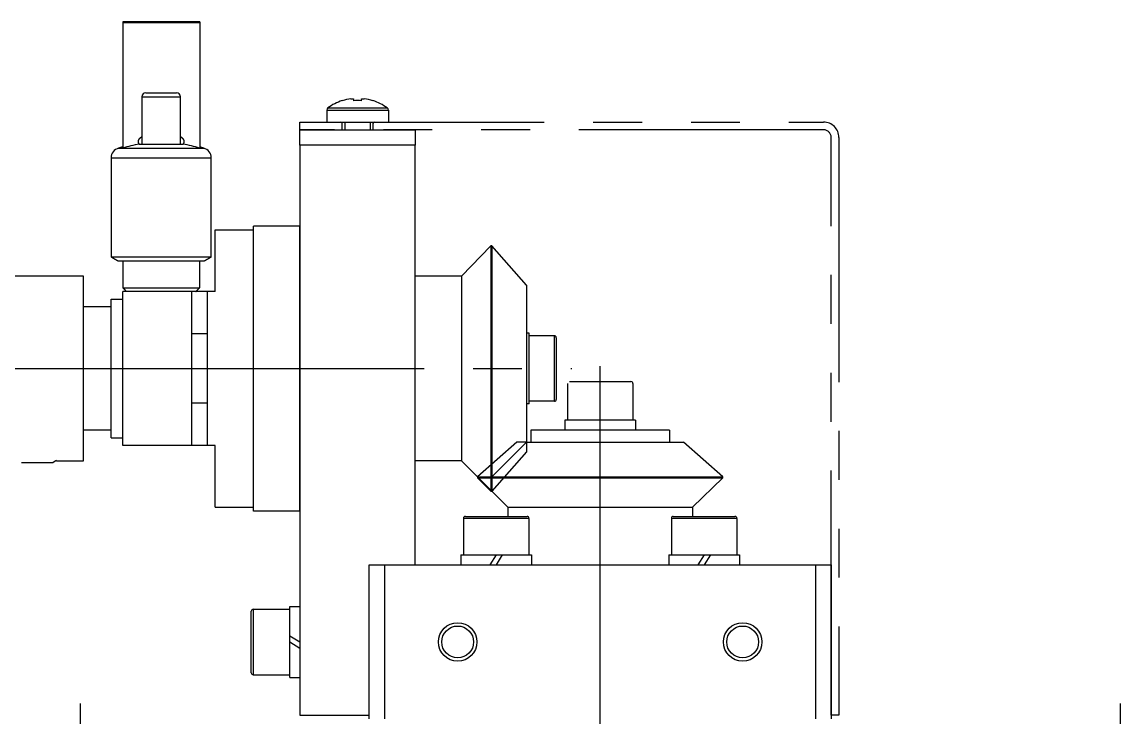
# Model space of a CAD drawing. Extents: x -52 to 464, y -19 to 565.
# Drawn here: x 312.1 to 454.7, y 230.2 to 320.5 of the extents above; entities that cross this region are included whole.
import ezdxf

# ---------------------------------------------------------------- set-up
doc = ezdxf.new("R2010")
doc.units = 0
for name, pattern in [('CENTER', [50.8, 31.75, -6.35, 6.35, -6.35]), ('DASHED', [19.05, 12.7, -6.35]), ('PHANTOM', [63.5, 31.75, -6.35, 6.35, -6.35, 6.35, -6.35])]:
    doc.linetypes.add(name, pattern=pattern)
doc.layers.get('0').update_dxf_attribs({"linetype": 'CONTINUOUS'})
doc.layers.add('CENTER', color=1, linetype='CENTER')
doc.layers.add('SCALE', color=7, linetype='CONTINUOUS')

msp = doc.modelspace()

# ---------------------------------------------------------------- linework, layer by layer
at = {"color": 7, "linetype": 'CONTINUOUS'}
for p, q in [((325.22, 320.5), (325.22, 320.38)), ((325.22, 320.38), (325.22, 304.12)), ((335.22, 320.38), (325.22, 320.38)), ((335.22, 320.5), (335.22, 320.38)), ((335.22, 320.38), (335.22, 304.12)), ((328.22, 311.3), (332.22, 311.3)), ((327.72, 310.8), (332.72, 310.8)), ((353.74, 310.27), (353.73, 310.29)), ((354.85, 310.52), (355.21, 310.52)), ((355.21, 310.52), (355.21, 310.27)), ((356.24, 310.52), (356.59, 310.52)), ((356.24, 310.27), (356.24, 310.52)), ((357.72, 310.29), (357.71, 310.27)), ((351.72, 309.04), (351.72, 307.5)), ((351.72, 309.04), (355.72, 309.04)), ((351.87, 309.33), (355.72, 309.33)), ((355.72, 309.33), (359.58, 309.33)), ((355.72, 309.04), (359.72, 309.04)), ((359.72, 309.04), (359.72, 307.5)), ((351.72, 307.5), (355.72, 307.5)), ((353.72, 306.5), (353.72, 307.3)), ((355.72, 307.5), (359.72, 307.5)), ((357.72, 307.3), (357.72, 306.5)), ((348.22, 304.5), (348.22, 306.5)), ((348.22, 306.5), (363.22, 306.5)), ((363.22, 306.5), (363.22, 304.5)), ((324.69, 304.12), (335.75, 304.12)), ((327.39, 304.62), (333.06, 304.62)), ((363.22, 304.5), (348.22, 304.5)), ((348.22, 304.5), (348.22, 230.5)), ((363.22, 250), (363.22, 304.5)), ((323.72, 302.86), (336.72, 302.86)), ((342.22, 257), (342.22, 294)), ((348.22, 257), (348.22, 294)), ((337.22, 293.5), (342.22, 293.5)), ((337.22, 285.5), (337.22, 293.5)), ((373.01, 291.43), (369.22, 287.5)), ((373.15, 291.43), (373.01, 291.43)), ((373.01, 291.43), (373.01, 275.5)), ((377.66, 286.32), (373.15, 291.43)), ((373.15, 291.43), (373.15, 275.5)), ((323.72, 290), (336.72, 290)), ((324.59, 289.5), (335.86, 289.5)), ((320.12, 287.5), (299.98, 287.5)), ((320.12, 263.5), (320.12, 287.5)), ((369.22, 287.5), (363.22, 287.5)), ((369.22, 287.5), (369.22, 275.5)), ((325.22, 286), (335.22, 286)), ((325.22, 265.5), (325.22, 285.5)), ((334.22, 265.5), (334.22, 285.5)), ((336.22, 265.5), (336.22, 285.5)), ((377.66, 286.32), (377.66, 275.5)), ((323.72, 284.5), (325.22, 284.5)), ((323.72, 266.5), (323.72, 284.5)), ((325.22, 266.5), (325.22, 284.5)), ((323.72, 283.5), (320.12, 283.5)), ((378.02, 280.1), (377.66, 280.1)), ((378.02, 270.9), (378.02, 280.1)), ((381.27, 279.75), (378.02, 279.75)), ((381.27, 271.25), (381.27, 279.75)), ((381.52, 279.5), (381.52, 271.5)), ((369.22, 275.5), (369.22, 263.5)), ((373.01, 275.5), (373.01, 259.57)), ((373.15, 275.5), (373.15, 259.57)), ((377.66, 275.5), (377.66, 265.94)), ((383.22, 273.8), (391.22, 273.8)), ((382.97, 273.55), (382.97, 268.8)), ((391.47, 273.55), (391.47, 268.8)), ((378.02, 270.9), (377.66, 270.9)), ((381.27, 271.25), (378.02, 271.25)), ((382.62, 268.8), (382.62, 267.5)), ((391.82, 268.8), (382.62, 268.8)), ((391.82, 268.8), (391.82, 267.5)), ((323.72, 267.5), (320.12, 267.5)), ((378.22, 267.5), (378.22, 265.94)), ((396.22, 267.5), (378.22, 267.5)), ((396.22, 267.5), (396.22, 265.94)), ((323.72, 266.5), (325.22, 266.5)), ((337.22, 257.5), (337.22, 265.5)), ((377.66, 265.94), (373.15, 261.43)), ((377.66, 265.94), (398.04, 265.94)), ((403.15, 261.43), (398.04, 265.94)), ((312.07, 263.3), (316.18, 263.3)), ((316.54, 263.51), (316.18, 263.3)), ((316.62, 263.5), (320.12, 263.5)), ((369.22, 263.5), (363.22, 263.5)), ((369.22, 263.5), (375.22, 257.5)), ((371.3, 261.43), (371.3, 261.29)), ((371.3, 261.43), (403.15, 261.43)), ((371.3, 261.29), (373.01, 259.57)), ((371.3, 261.29), (403.15, 261.29)), ((399.22, 257.5), (403.15, 261.29)), ((403.15, 261.29), (403.15, 261.43)), ((373.01, 259.57), (373.15, 259.57)), ((337.22, 257.5), (342.22, 257.5)), ((375.22, 257.5), (375.22, 256.3)), ((375.22, 257.5), (399.22, 257.5)), ((399.22, 257.5), (399.22, 256.3)), ((377.97, 256.05), (369.47, 256.05)), ((369.47, 256.05), (369.47, 251.3)), ((369.72, 256.3), (377.72, 256.3)), ((377.97, 256.05), (377.97, 251.3)), ((404.97, 256.05), (396.47, 256.05)), ((396.47, 256.05), (396.47, 251.3)), ((396.72, 256.3), (404.72, 256.3)), ((404.97, 256.05), (404.97, 251.3)), ((369.14, 251.3), (369.14, 250)), ((369.14, 251.3), (378.32, 251.3)), ((373.7, 251.3), (372.89, 250)), ((374.51, 251.3), (373.7, 250)), ((378.32, 251.3), (378.32, 250)), ((396.14, 251.3), (396.14, 250)), ((396.14, 251.3), (405.32, 251.3)), ((400.72, 251.3), (399.91, 250)), ((401.53, 251.3), (400.72, 250)), ((405.32, 251.3), (405.32, 250)), ((357.22, 250), (363.22, 250)), ((357.22, 230.5), (357.22, 250)), ((359.22, 250), (359.22, 230)), ((359.22, 250), (415.22, 250)), ((415.22, 250), (417.22, 250)), ((415.22, 230), (415.22, 250)), ((417.22, 250), (417.22, 230)), ((341.92, 240), (341.92, 244)), ((342.17, 244.25), (342.17, 240)), ((342.17, 244.25), (346.92, 244.25)), ((346.92, 244.6), (348.22, 244.6)), ((346.92, 235.4), (346.92, 244.6)), ((341.92, 236), (341.92, 240)), ((342.17, 240), (342.17, 235.75)), ((346.92, 240.81), (348.22, 240)), ((346.92, 240), (348.22, 239.19)), ((342.17, 235.75), (346.92, 235.75)), ((346.92, 235.4), (348.22, 235.4)), ((348.22, 230.5), (357.22, 230.5)), ((357.22, 230), (357.22, 230.5))]:
    msp.add_line(p, q, dxfattribs=at)
at = {"color": 3, "linetype": 'PHANTOM'}
for p, q in [((348.22, 306.5), (348.22, 307.5)), ((348.22, 306.5), (348.22, 307.5)), ((348.22, 307.5), (416.22, 307.5)), ((416.22, 306.5), (348.22, 306.5)), ((417.22, 230.5), (417.22, 305.5)), ((418.22, 305.5), (418.22, 230.5)), ((418.22, 230.5), (417.22, 230.5))]:
    msp.add_line(p, q, dxfattribs=at)
at = {"color": 3, "linetype": 'CONTINUOUS'}
for p, q in [((354.1, 306.5), (354.1, 307.5)), ((357.34, 307.5), (357.34, 306.5))]:
    msp.add_line(p, q, dxfattribs=at)
at = {"color": 7}
msp.add_line((334.72, 285.5), (325.72, 285.5), dxfattribs=at)
at = {"color": 1, "linetype": 'CENTER'}
for p, q in [((281.82, 275.5), (383.52, 275.5)), ((387.22, 230), (387.22, 275.8))]:
    msp.add_line(p, q, dxfattribs=at)
at = {"color": 3, "linetype": 'DASHED'}
for p, q in [((376.4, 265.94), (371.3, 261.43)), ((377.66, 265.94), (376.4, 265.94)), ((377.66, 265.94), (377.66, 264.68)), ((377.66, 264.68), (373.15, 259.58)), ((316.62, 263.56), (316.54, 263.51))]:
    msp.add_line(p, q, dxfattribs=at)
at = {"color": 7}
for points in [[(335.22, 320.5, 0), (335.06, 320.5, 0), (334.9, 320.5, 0), (334.75, 320.5, 0), (334.59, 320.5, 0), (334.43, 320.5, 0), (334.27, 320.5, 0), (334.11, 320.5, 0), (333.95, 320.5, 0), (333.79, 320.5, 0), (333.63, 320.5, 0), (333.48, 320.5, 0), (333.32, 320.5, 0), (333.16, 320.5, 0), (333, 320.5, 0), (332.84, 320.5, 0), (332.68, 320.5, 0), (332.52, 320.5, 0), (332.36, 320.5, 0), (332.21, 320.5, 0), (332.05, 320.5, 0), (331.89, 320.5, 0), (331.73, 320.5, 0), (331.57, 320.5, 0), (331.41, 320.5, 0), (331.25, 320.5, 0), (331.09, 320.5, 0), (330.94, 320.5, 0), (330.78, 320.5, 0), (330.62, 320.5, 0), (330.46, 320.5, 0), (330.3, 320.5, 0), (330.14, 320.5, 0), (329.98, 320.5, 0), (329.82, 320.5, 0), (329.67, 320.5, 0), (329.51, 320.5, 0), (329.35, 320.5, 0), (329.19, 320.5, 0), (329.03, 320.5, 0), (328.87, 320.5, 0), (328.71, 320.5, 0), (328.55, 320.5, 0), (328.4, 320.5, 0), (328.24, 320.5, 0), (328.08, 320.5, 0), (327.92, 320.5, 0), (327.76, 320.5, 0), (327.6, 320.5, 0), (327.44, 320.5, 0), (327.28, 320.5, 0), (327.13, 320.5, 0), (326.97, 320.5, 0), (326.81, 320.5, 0), (326.65, 320.5, 0), (326.49, 320.5, 0), (326.33, 320.5, 0), (326.17, 320.5, 0), (326.02, 320.5, 0), (325.86, 320.5, 0), (325.7, 320.5, 0), (325.54, 320.5, 0), (325.38, 320.5, 0), (325.22, 320.5, 0)], [(327.72, 310.8, 0), (327.72, 310.7, 0), (327.72, 310.6, 0), (327.72, 310.5, 0), (327.72, 310.41, 0), (327.72, 310.31, 0), (327.72, 310.21, 0), (327.72, 310.11, 0), (327.72, 310.01, 0), (327.72, 309.92, 0), (327.72, 309.82, 0), (327.72, 309.72, 0), (327.72, 309.62, 0), (327.72, 309.53, 0), (327.72, 309.43, 0), (327.72, 309.33, 0), (327.72, 309.23, 0), (327.72, 309.13, 0), (327.72, 309.03, 0), (327.72, 308.94, 0), (327.72, 308.84, 0), (327.72, 308.74, 0), (327.72, 308.64, 0), (327.72, 308.54, 0), (327.72, 308.45, 0), (327.72, 308.35, 0), (327.72, 308.25, 0), (327.72, 308.15, 0), (327.72, 308.05, 0), (327.72, 307.96, 0), (327.72, 307.86, 0), (327.72, 307.76, 0), (327.72, 307.66, 0), (327.72, 307.56, 0), (327.72, 307.47, 0), (327.72, 307.37, 0), (327.72, 307.27, 0), (327.72, 307.17, 0), (327.72, 307.07, 0), (327.72, 306.98, 0), (327.72, 306.88, 0), (327.72, 306.78, 0), (327.72, 306.68, 0), (327.72, 306.58, 0), (327.72, 306.48, 0), (327.72, 306.39, 0), (327.72, 306.29, 0), (327.72, 306.19, 0), (327.72, 306.09, 0), (327.72, 305.99, 0), (327.72, 305.9, 0), (327.72, 305.8, 0), (327.72, 305.7, 0), (327.72, 305.6, 0), (327.72, 305.5, 0), (327.72, 305.41, 0), (327.72, 305.31, 0), (327.72, 305.21, 0), (327.72, 305.11, 0), (327.72, 305.01, 0), (327.72, 304.92, 0), (327.72, 304.82, 0), (327.72, 304.72, 0), (327.72, 304.62, 0)], [(332.72, 304.62, 0), (332.72, 304.72, 0), (332.72, 304.82, 0), (332.72, 304.92, 0), (332.72, 305.01, 0), (332.72, 305.11, 0), (332.72, 305.21, 0), (332.72, 305.31, 0), (332.72, 305.41, 0), (332.72, 305.5, 0), (332.72, 305.6, 0), (332.72, 305.7, 0), (332.72, 305.8, 0), (332.72, 305.9, 0), (332.72, 305.99, 0), (332.72, 306.09, 0), (332.72, 306.19, 0), (332.72, 306.29, 0), (332.72, 306.39, 0), (332.72, 306.48, 0), (332.72, 306.58, 0), (332.72, 306.68, 0), (332.72, 306.78, 0), (332.72, 306.88, 0), (332.72, 306.98, 0), (332.72, 307.07, 0), (332.72, 307.17, 0), (332.72, 307.27, 0), (332.72, 307.37, 0), (332.72, 307.47, 0), (332.72, 307.56, 0), (332.72, 307.66, 0), (332.72, 307.76, 0), (332.72, 307.86, 0), (332.72, 307.96, 0), (332.72, 308.05, 0), (332.72, 308.15, 0), (332.72, 308.25, 0), (332.72, 308.35, 0), (332.72, 308.45, 0), (332.72, 308.54, 0), (332.72, 308.64, 0), (332.72, 308.74, 0), (332.72, 308.84, 0), (332.72, 308.94, 0), (332.72, 309.03, 0), (332.72, 309.13, 0), (332.72, 309.23, 0), (332.72, 309.33, 0), (332.72, 309.43, 0), (332.72, 309.53, 0), (332.72, 309.62, 0), (332.72, 309.72, 0), (332.72, 309.82, 0), (332.72, 309.92, 0), (332.72, 310.01, 0), (332.72, 310.11, 0), (332.72, 310.21, 0), (332.72, 310.31, 0), (332.72, 310.41, 0), (332.72, 310.5, 0), (332.72, 310.6, 0), (332.72, 310.7, 0), (332.72, 310.8, 0)], [(323.72, 302.86, 0), (323.72, 302.66, 0), (323.72, 302.45, 0), (323.72, 302.25, 0), (323.72, 302.05, 0), (323.72, 301.84, 0), (323.72, 301.64, 0), (323.72, 301.43, 0), (323.72, 301.23, 0), (323.72, 301.02, 0), (323.72, 300.82, 0), (323.72, 300.62, 0), (323.72, 300.41, 0), (323.72, 300.21, 0), (323.72, 300, 0), (323.72, 299.8, 0), (323.72, 299.6, 0), (323.72, 299.39, 0), (323.72, 299.19, 0), (323.72, 298.98, 0), (323.72, 298.78, 0), (323.72, 298.57, 0), (323.72, 298.37, 0), (323.72, 298.17, 0), (323.72, 297.96, 0), (323.72, 297.76, 0), (323.72, 297.55, 0), (323.72, 297.35, 0), (323.72, 297.14, 0), (323.72, 296.94, 0), (323.72, 296.74, 0), (323.72, 296.53, 0), (323.72, 296.33, 0), (323.72, 296.12, 0), (323.72, 295.92, 0), (323.72, 295.72, 0), (323.72, 295.51, 0), (323.72, 295.31, 0), (323.72, 295.1, 0), (323.72, 294.9, 0), (323.72, 294.7, 0), (323.72, 294.49, 0), (323.72, 294.29, 0), (323.72, 294.08, 0), (323.72, 293.88, 0), (323.72, 293.67, 0), (323.72, 293.47, 0), (323.72, 293.27, 0), (323.72, 293.06, 0), (323.72, 292.86, 0), (323.72, 292.65, 0), (323.72, 292.45, 0), (323.72, 292.25, 0), (323.72, 292.04, 0), (323.72, 291.84, 0), (323.72, 291.63, 0), (323.72, 291.43, 0), (323.72, 291.23, 0), (323.72, 291.02, 0), (323.72, 290.82, 0), (323.72, 290.61, 0), (323.72, 290.41, 0), (323.72, 290.2, 0), (323.72, 290, 0)], [(336.72, 290, 0), (336.72, 290.2, 0), (336.72, 290.41, 0), (336.72, 290.61, 0), (336.72, 290.82, 0), (336.72, 291.02, 0), (336.72, 291.23, 0), (336.72, 291.43, 0), (336.72, 291.63, 0), (336.72, 291.84, 0), (336.72, 292.04, 0), (336.72, 292.25, 0), (336.72, 292.45, 0), (336.72, 292.65, 0), (336.72, 292.86, 0), (336.72, 293.06, 0), (336.72, 293.27, 0), (336.72, 293.47, 0), (336.72, 293.67, 0), (336.72, 293.88, 0), (336.72, 294.08, 0), (336.72, 294.29, 0), (336.72, 294.49, 0), (336.72, 294.7, 0), (336.72, 294.9, 0), (336.72, 295.1, 0), (336.72, 295.31, 0), (336.72, 295.51, 0), (336.72, 295.72, 0), (336.72, 295.92, 0), (336.72, 296.12, 0), (336.72, 296.33, 0), (336.72, 296.53, 0), (336.72, 296.74, 0), (336.72, 296.94, 0), (336.72, 297.14, 0), (336.72, 297.35, 0), (336.72, 297.55, 0), (336.72, 297.76, 0), (336.72, 297.96, 0), (336.72, 298.17, 0), (336.72, 298.37, 0), (336.72, 298.57, 0), (336.72, 298.78, 0), (336.72, 298.98, 0), (336.72, 299.19, 0), (336.72, 299.39, 0), (336.72, 299.6, 0), (336.72, 299.8, 0), (336.72, 300, 0), (336.72, 300.21, 0), (336.72, 300.41, 0), (336.72, 300.62, 0), (336.72, 300.82, 0), (336.72, 301.02, 0), (336.72, 301.23, 0), (336.72, 301.43, 0), (336.72, 301.64, 0), (336.72, 301.84, 0), (336.72, 302.05, 0), (336.72, 302.25, 0), (336.72, 302.45, 0), (336.72, 302.66, 0), (336.72, 302.86, 0)], [(323.72, 290, 0), (323.74, 289.99, 0), (323.75, 289.98, 0), (323.76, 289.98, 0), (323.78, 289.97, 0), (323.79, 289.96, 0), (323.8, 289.95, 0), (323.82, 289.94, 0), (323.83, 289.94, 0), (323.85, 289.93, 0), (323.86, 289.92, 0), (323.87, 289.91, 0), (323.89, 289.9, 0), (323.9, 289.9, 0), (323.91, 289.89, 0), (323.93, 289.88, 0), (323.94, 289.87, 0), (323.96, 289.86, 0), (323.97, 289.86, 0), (323.98, 289.85, 0), (324, 289.84, 0), (324.01, 289.83, 0), (324.02, 289.83, 0), (324.04, 289.82, 0), (324.05, 289.81, 0), (324.07, 289.8, 0), (324.08, 289.79, 0), (324.09, 289.79, 0), (324.11, 289.78, 0), (324.12, 289.77, 0), (324.13, 289.76, 0), (324.15, 289.75, 0), (324.16, 289.75, 0), (324.18, 289.74, 0), (324.19, 289.73, 0), (324.2, 289.72, 0), (324.22, 289.71, 0), (324.23, 289.71, 0), (324.24, 289.7, 0), (324.26, 289.69, 0), (324.27, 289.68, 0), (324.29, 289.67, 0), (324.3, 289.67, 0), (324.31, 289.66, 0), (324.33, 289.65, 0), (324.34, 289.64, 0), (324.35, 289.64, 0), (324.37, 289.63, 0), (324.38, 289.62, 0), (324.4, 289.61, 0), (324.41, 289.6, 0), (324.42, 289.6, 0), (324.44, 289.59, 0), (324.45, 289.58, 0), (324.46, 289.57, 0), (324.48, 289.56, 0), (324.49, 289.56, 0), (324.5, 289.55, 0), (324.52, 289.54, 0), (324.53, 289.53, 0), (324.55, 289.52, 0), (324.56, 289.52, 0), (324.57, 289.51, 0), (324.59, 289.5, 0)], [(325.22, 289.5, 0), (325.22, 289.44, 0), (325.22, 289.39, 0), (325.22, 289.33, 0), (325.22, 289.28, 0), (325.22, 289.22, 0), (325.22, 289.17, 0), (325.22, 289.11, 0), (325.22, 289.06, 0), (325.22, 289, 0), (325.22, 288.94, 0), (325.22, 288.89, 0), (325.22, 288.83, 0), (325.22, 288.78, 0), (325.22, 288.72, 0), (325.22, 288.67, 0), (325.22, 288.61, 0), (325.22, 288.56, 0), (325.22, 288.5, 0), (325.22, 288.44, 0), (325.22, 288.39, 0), (325.22, 288.33, 0), (325.22, 288.28, 0), (325.22, 288.22, 0), (325.22, 288.17, 0), (325.22, 288.11, 0), (325.22, 288.06, 0), (325.22, 288, 0), (325.22, 287.94, 0), (325.22, 287.89, 0), (325.22, 287.83, 0), (325.22, 287.78, 0), (325.22, 287.72, 0), (325.22, 287.67, 0), (325.22, 287.61, 0), (325.22, 287.56, 0), (325.22, 287.5, 0), (325.22, 287.44, 0), (325.22, 287.39, 0), (325.22, 287.33, 0), (325.22, 287.28, 0), (325.22, 287.22, 0), (325.22, 287.17, 0), (325.22, 287.11, 0), (325.22, 287.06, 0), (325.22, 287, 0), (325.22, 286.94, 0), (325.22, 286.89, 0), (325.22, 286.83, 0), (325.22, 286.78, 0), (325.22, 286.72, 0), (325.22, 286.67, 0), (325.22, 286.61, 0), (325.22, 286.56, 0), (325.22, 286.5, 0), (325.22, 286.44, 0), (325.22, 286.39, 0), (325.22, 286.33, 0), (325.22, 286.28, 0), (325.22, 286.22, 0), (325.22, 286.17, 0), (325.22, 286.11, 0), (325.22, 286.06, 0), (325.22, 286, 0)], [(335.22, 286, 0), (335.22, 286.06, 0), (335.22, 286.11, 0), (335.22, 286.17, 0), (335.22, 286.22, 0), (335.22, 286.28, 0), (335.22, 286.33, 0), (335.22, 286.39, 0), (335.22, 286.44, 0), (335.22, 286.5, 0), (335.22, 286.56, 0), (335.22, 286.61, 0), (335.22, 286.67, 0), (335.22, 286.72, 0), (335.22, 286.78, 0), (335.22, 286.83, 0), (335.22, 286.89, 0), (335.22, 286.94, 0), (335.22, 287, 0), (335.22, 287.06, 0), (335.22, 287.11, 0), (335.22, 287.17, 0), (335.22, 287.22, 0), (335.22, 287.28, 0), (335.22, 287.33, 0), (335.22, 287.39, 0), (335.22, 287.44, 0), (335.22, 287.5, 0), (335.22, 287.56, 0), (335.22, 287.61, 0), (335.22, 287.67, 0), (335.22, 287.72, 0), (335.22, 287.78, 0), (335.22, 287.83, 0), (335.22, 287.89, 0), (335.22, 287.94, 0), (335.22, 288, 0), (335.22, 288.06, 0), (335.22, 288.11, 0), (335.22, 288.17, 0), (335.22, 288.22, 0), (335.22, 288.28, 0), (335.22, 288.33, 0), (335.22, 288.39, 0), (335.22, 288.44, 0), (335.22, 288.5, 0), (335.22, 288.56, 0), (335.22, 288.61, 0), (335.22, 288.67, 0), (335.22, 288.72, 0), (335.22, 288.78, 0), (335.22, 288.83, 0), (335.22, 288.89, 0), (335.22, 288.94, 0), (335.22, 289, 0), (335.22, 289.06, 0), (335.22, 289.11, 0), (335.22, 289.17, 0), (335.22, 289.22, 0), (335.22, 289.28, 0), (335.22, 289.33, 0), (335.22, 289.39, 0), (335.22, 289.44, 0), (335.22, 289.5, 0)], [(335.86, 289.5, 0), (335.87, 289.51, 0), (335.88, 289.52, 0), (335.9, 289.52, 0), (335.91, 289.53, 0), (335.92, 289.54, 0), (335.94, 289.55, 0), (335.95, 289.56, 0), (335.97, 289.56, 0), (335.98, 289.57, 0), (335.99, 289.58, 0), (336.01, 289.59, 0), (336.02, 289.6, 0), (336.03, 289.6, 0), (336.05, 289.61, 0), (336.06, 289.62, 0), (336.08, 289.63, 0), (336.09, 289.64, 0), (336.1, 289.64, 0), (336.12, 289.65, 0), (336.13, 289.66, 0), (336.14, 289.67, 0), (336.16, 289.67, 0), (336.17, 289.68, 0), (336.19, 289.69, 0), (336.2, 289.7, 0), (336.21, 289.71, 0), (336.23, 289.71, 0), (336.24, 289.72, 0), (336.25, 289.73, 0), (336.27, 289.74, 0), (336.28, 289.75, 0), (336.3, 289.75, 0), (336.31, 289.76, 0), (336.32, 289.77, 0), (336.34, 289.78, 0), (336.35, 289.79, 0), (336.36, 289.79, 0), (336.38, 289.8, 0), (336.39, 289.81, 0), (336.41, 289.82, 0), (336.42, 289.83, 0), (336.43, 289.83, 0), (336.45, 289.84, 0), (336.46, 289.85, 0), (336.47, 289.86, 0), (336.49, 289.86, 0), (336.5, 289.87, 0), (336.52, 289.88, 0), (336.53, 289.89, 0), (336.54, 289.9, 0), (336.56, 289.9, 0), (336.57, 289.91, 0), (336.58, 289.92, 0), (336.6, 289.93, 0), (336.61, 289.94, 0), (336.63, 289.94, 0), (336.64, 289.95, 0), (336.65, 289.96, 0), (336.67, 289.97, 0), (336.68, 289.98, 0), (336.69, 289.98, 0), (336.71, 289.99, 0), (336.72, 290, 0)], [(325.22, 286, 0), (325.23, 285.99, 0), (325.24, 285.98, 0), (325.25, 285.98, 0), (325.25, 285.97, 0), (325.26, 285.96, 0), (325.27, 285.95, 0), (325.28, 285.94, 0), (325.28, 285.94, 0), (325.29, 285.93, 0), (325.3, 285.92, 0), (325.31, 285.91, 0), (325.32, 285.9, 0), (325.32, 285.9, 0), (325.33, 285.89, 0), (325.34, 285.88, 0), (325.35, 285.87, 0), (325.36, 285.86, 0), (325.36, 285.86, 0), (325.37, 285.85, 0), (325.38, 285.84, 0), (325.39, 285.83, 0), (325.4, 285.83, 0), (325.4, 285.82, 0), (325.41, 285.81, 0), (325.42, 285.8, 0), (325.43, 285.79, 0), (325.44, 285.79, 0), (325.44, 285.78, 0), (325.45, 285.77, 0), (325.46, 285.76, 0), (325.47, 285.75, 0), (325.48, 285.75, 0), (325.48, 285.74, 0), (325.49, 285.73, 0), (325.5, 285.72, 0), (325.51, 285.71, 0), (325.52, 285.71, 0), (325.52, 285.7, 0), (325.53, 285.69, 0), (325.54, 285.68, 0), (325.55, 285.67, 0), (325.55, 285.67, 0), (325.56, 285.66, 0), (325.57, 285.65, 0), (325.58, 285.64, 0), (325.59, 285.64, 0), (325.59, 285.63, 0), (325.6, 285.62, 0), (325.61, 285.61, 0), (325.62, 285.6, 0), (325.63, 285.6, 0), (325.63, 285.59, 0), (325.64, 285.58, 0), (325.65, 285.57, 0), (325.66, 285.56, 0), (325.67, 285.56, 0), (325.67, 285.55, 0), (325.68, 285.54, 0), (325.69, 285.53, 0), (325.7, 285.52, 0), (325.71, 285.52, 0), (325.71, 285.51, 0), (325.72, 285.5, 0)], [(334.72, 285.5, 0), (334.73, 285.51, 0), (334.74, 285.52, 0), (334.75, 285.52, 0), (334.75, 285.53, 0), (334.76, 285.54, 0), (334.77, 285.55, 0), (334.78, 285.56, 0), (334.78, 285.56, 0), (334.79, 285.57, 0), (334.8, 285.58, 0), (334.81, 285.59, 0), (334.82, 285.6, 0), (334.82, 285.6, 0), (334.83, 285.61, 0), (334.84, 285.62, 0), (334.85, 285.63, 0), (334.86, 285.64, 0), (334.86, 285.64, 0), (334.87, 285.65, 0), (334.88, 285.66, 0), (334.89, 285.67, 0), (334.9, 285.67, 0), (334.9, 285.68, 0), (334.91, 285.69, 0), (334.92, 285.7, 0), (334.93, 285.71, 0), (334.94, 285.71, 0), (334.94, 285.72, 0), (334.95, 285.73, 0), (334.96, 285.74, 0), (334.97, 285.75, 0), (334.98, 285.75, 0), (334.98, 285.76, 0), (334.99, 285.77, 0), (335, 285.78, 0), (335.01, 285.79, 0), (335.02, 285.79, 0), (335.02, 285.8, 0), (335.03, 285.81, 0), (335.04, 285.82, 0), (335.05, 285.83, 0), (335.05, 285.83, 0), (335.06, 285.84, 0), (335.07, 285.85, 0), (335.08, 285.86, 0), (335.09, 285.86, 0), (335.09, 285.87, 0), (335.1, 285.88, 0), (335.11, 285.89, 0), (335.12, 285.9, 0), (335.13, 285.9, 0), (335.13, 285.91, 0), (335.14, 285.92, 0), (335.15, 285.93, 0), (335.16, 285.94, 0), (335.17, 285.94, 0), (335.17, 285.95, 0), (335.18, 285.96, 0), (335.19, 285.97, 0), (335.2, 285.98, 0), (335.21, 285.98, 0), (335.21, 285.99, 0), (335.22, 286, 0)]]:
    msp.add_polyline3d(points, dxfattribs=at)
at = {"color": 7, "linetype": 'CONTINUOUS'}
for points in [[(327.72, 305.58, 0), (327.71, 305.57, 0), (327.7, 305.57, 0), (327.69, 305.56, 0), (327.67, 305.55, 0), (327.66, 305.55, 0), (327.65, 305.54, 0), (327.64, 305.53, 0), (327.63, 305.53, 0), (327.62, 305.52, 0), (327.61, 305.51, 0), (327.6, 305.51, 0), (327.59, 305.5, 0), (327.58, 305.49, 0), (327.57, 305.49, 0), (327.56, 305.48, 0), (327.55, 305.47, 0), (327.54, 305.47, 0), (327.53, 305.46, 0), (327.52, 305.45, 0), (327.51, 305.45, 0), (327.5, 305.44, 0), (327.49, 305.43, 0), (327.48, 305.42, 0), (327.47, 305.42, 0), (327.47, 305.41, 0), (327.46, 305.4, 0), (327.45, 305.39, 0), (327.44, 305.39, 0), (327.43, 305.38, 0), (327.42, 305.37, 0), (327.42, 305.37, 0), (327.41, 305.36, 0), (327.4, 305.35, 0), (327.39, 305.34, 0), (327.39, 305.34, 0), (327.38, 305.33, 0), (327.37, 305.32, 0), (327.37, 305.31, 0), (327.36, 305.31, 0), (327.35, 305.3, 0), (327.35, 305.29, 0), (327.34, 305.28, 0), (327.34, 305.28, 0), (327.33, 305.27, 0), (327.32, 305.26, 0), (327.32, 305.25, 0), (327.31, 305.25, 0), (327.31, 305.24, 0), (327.3, 305.23, 0), (327.3, 305.22, 0), (327.29, 305.22, 0), (327.29, 305.21, 0), (327.28, 305.2, 0), (327.28, 305.19, 0), (327.28, 305.18, 0), (327.27, 305.18, 0), (327.27, 305.17, 0), (327.26, 305.16, 0), (327.26, 305.15, 0), (327.26, 305.15, 0), (327.25, 305.14, 0), (327.25, 305.13, 0), (327.25, 305.12, 0), (327.25, 305.12, 0), (327.24, 305.11, 0), (327.24, 305.1, 0), (327.24, 305.09, 0), (327.24, 305.08, 0), (327.23, 305.08, 0), (327.23, 305.07, 0), (327.23, 305.06, 0), (327.23, 305.05, 0), (327.23, 305.05, 0), (327.23, 305.04, 0), (327.22, 305.03, 0), (327.22, 305.02, 0), (327.22, 305.01, 0), (327.22, 305.01, 0), (327.22, 305, 0), (327.22, 304.99, 0), (327.22, 304.98, 0), (327.22, 304.97, 0), (327.22, 304.97, 0), (327.22, 304.96, 0), (327.22, 304.95, 0), (327.22, 304.94, 0), (327.22, 304.94, 0), (327.22, 304.93, 0), (327.23, 304.92, 0), (327.23, 304.91, 0), (327.23, 304.9, 0), (327.23, 304.9, 0), (327.23, 304.89, 0), (327.23, 304.88, 0), (327.24, 304.87, 0), (327.24, 304.87, 0), (327.24, 304.86, 0), (327.24, 304.85, 0), (327.24, 304.84, 0), (327.25, 304.83, 0), (327.25, 304.83, 0), (327.25, 304.82, 0), (327.26, 304.81, 0), (327.26, 304.8, 0), (327.26, 304.8, 0), (327.27, 304.79, 0), (327.27, 304.78, 0), (327.27, 304.77, 0), (327.28, 304.76, 0), (327.28, 304.76, 0), (327.29, 304.75, 0), (327.29, 304.74, 0), (327.3, 304.73, 0), (327.3, 304.73, 0), (327.31, 304.72, 0), (327.31, 304.71, 0), (327.32, 304.7, 0), (327.32, 304.7, 0), (327.33, 304.69, 0), (327.33, 304.68, 0), (327.34, 304.67, 0), (327.35, 304.67, 0), (327.35, 304.66, 0), (327.36, 304.65, 0), (327.37, 304.64, 0), (327.37, 304.64, 0), (327.38, 304.63, 0), (327.39, 304.62, 0)], [(333.06, 304.62, 0), (333.06, 304.63, 0), (333.07, 304.64, 0), (333.08, 304.64, 0), (333.08, 304.65, 0), (333.09, 304.66, 0), (333.1, 304.67, 0), (333.1, 304.67, 0), (333.11, 304.68, 0), (333.11, 304.69, 0), (333.12, 304.7, 0), (333.13, 304.7, 0), (333.13, 304.71, 0), (333.14, 304.72, 0), (333.14, 304.73, 0), (333.15, 304.73, 0), (333.15, 304.74, 0), (333.16, 304.75, 0), (333.16, 304.76, 0), (333.16, 304.76, 0), (333.17, 304.77, 0), (333.17, 304.78, 0), (333.18, 304.79, 0), (333.18, 304.8, 0), (333.18, 304.8, 0), (333.19, 304.81, 0), (333.19, 304.82, 0), (333.19, 304.83, 0), (333.2, 304.83, 0), (333.2, 304.84, 0), (333.2, 304.85, 0), (333.2, 304.86, 0), (333.21, 304.87, 0), (333.21, 304.87, 0), (333.21, 304.88, 0), (333.21, 304.89, 0), (333.21, 304.9, 0), (333.21, 304.9, 0), (333.22, 304.91, 0), (333.22, 304.92, 0), (333.22, 304.93, 0), (333.22, 304.94, 0), (333.22, 304.94, 0), (333.22, 304.95, 0), (333.22, 304.96, 0), (333.22, 304.97, 0), (333.22, 304.97, 0), (333.22, 304.98, 0), (333.22, 304.99, 0), (333.22, 305, 0), (333.22, 305.01, 0), (333.22, 305.01, 0), (333.22, 305.02, 0), (333.22, 305.03, 0), (333.22, 305.04, 0), (333.22, 305.05, 0), (333.21, 305.05, 0), (333.21, 305.06, 0), (333.21, 305.07, 0), (333.21, 305.08, 0), (333.21, 305.08, 0), (333.2, 305.09, 0), (333.2, 305.1, 0), (333.2, 305.11, 0), (333.2, 305.12, 0), (333.19, 305.12, 0), (333.19, 305.13, 0), (333.19, 305.14, 0), (333.19, 305.15, 0), (333.18, 305.15, 0), (333.18, 305.16, 0), (333.17, 305.17, 0), (333.17, 305.18, 0), (333.17, 305.18, 0), (333.16, 305.19, 0), (333.16, 305.2, 0), (333.15, 305.21, 0), (333.15, 305.22, 0), (333.14, 305.22, 0), (333.14, 305.23, 0), (333.13, 305.24, 0), (333.13, 305.25, 0), (333.12, 305.25, 0), (333.12, 305.26, 0), (333.11, 305.27, 0), (333.11, 305.28, 0), (333.1, 305.28, 0), (333.09, 305.29, 0), (333.09, 305.3, 0), (333.08, 305.31, 0), (333.08, 305.31, 0), (333.07, 305.32, 0), (333.06, 305.33, 0), (333.06, 305.34, 0), (333.05, 305.34, 0), (333.04, 305.35, 0), (333.03, 305.36, 0), (333.03, 305.37, 0), (333.02, 305.37, 0), (333.01, 305.38, 0), (333, 305.39, 0), (332.99, 305.39, 0), (332.99, 305.4, 0), (332.98, 305.41, 0), (332.97, 305.42, 0), (332.96, 305.42, 0), (332.95, 305.43, 0), (332.94, 305.44, 0), (332.93, 305.45, 0), (332.92, 305.45, 0), (332.91, 305.46, 0), (332.9, 305.47, 0), (332.89, 305.47, 0), (332.89, 305.48, 0), (332.88, 305.49, 0), (332.86, 305.49, 0), (332.85, 305.5, 0), (332.84, 305.51, 0), (332.83, 305.51, 0), (332.82, 305.52, 0), (332.81, 305.53, 0), (332.8, 305.53, 0), (332.79, 305.54, 0), (332.78, 305.55, 0), (332.77, 305.55, 0), (332.76, 305.56, 0), (332.74, 305.57, 0), (332.73, 305.57, 0), (332.72, 305.58, 0)]]:
    msp.add_polyline3d(points, dxfattribs=at)
at = {"color": 3, "linetype": 'CONTINUOUS'}
for centre in [(368.72, 240), (405.72, 240)]:
    msp.add_circle(centre, 2.5, dxfattribs=at)
at = {"color": 7, "linetype": 'CONTINUOUS'}
for centre in [(368.72, 240), (405.72, 240)]:
    msp.add_circle(centre, 2.07, dxfattribs=at)
for centre, radius, start, end in [((328.22, 310.8), 0.5, 90, 180), ((332.22, 310.8), 0.5, 0, 90), ((355.72, 304.1), 6.5, 107.8626, 126.3584), ((355.72, 304.1), 6.48, 97.6968, 107.8351), ((355.72, 303.11), 7.18, 85.8857, 94.1143), ((355.72, 304.1), 6.48, 72.1649, 82.3032), ((355.72, 304.1), 6.5, 53.6416, 72.1374), ((352.08, 309.04), 0.36, 126.3584, 180), ((359.36, 309.04), 0.36, 0, 53.6416), ((353.52, 307.3), 0.2, 0, 90), ((357.92, 307.3), 0.2, 90, 180), ((325.02, 302.86), 1.3, 104.5701, 180), ((330.22, 282.86), 21.97, 103.1544, 104.5701), ((329.14, 292.09), 12.65, 97.9905, 108.0631), ((331.3, 292.09), 12.65, 71.9369, 82.0095), ((330.22, 282.86), 21.97, 75.4299, 76.8456), ((335.42, 302.86), 1.3, 0, 75.4299), ((381.27, 279.5), 0.25, 0, 90), ((391.22, 273.55), 0.25, 0, 90), ((381.27, 271.5), 0.25, 270, 0), ((369.72, 256.05), 0.25, 90, 180), ((377.72, 256.05), 0.25, 0, 90), ((396.72, 256.05), 0.25, 90, 180), ((404.72, 256.05), 0.25, 0, 90), ((342.17, 244), 0.25, 90, 180), ((342.17, 236), 0.25, 180, 270)]:
    msp.add_arc(centre, radius, start, end, dxfattribs=at)
at = {"color": 3, "linetype": 'PHANTOM'}
for radius in [2, 1]:
    msp.add_arc((416.22, 305.5), radius, 0, 90, dxfattribs=at)
at = {"layer": 'CENTER', "color": 1, "linetype": 'CENTER'}
for p, q in [((288.12, 275.5), (356.12, 275.5)), ((387.22, -2), (387.22, 275.8)), ((319.72, 232), (319.72, 218)), ((454.72, 232), (454.72, 218))]:
    msp.add_line(p, q, dxfattribs=at)
at = {"layer": 'SCALE', "color": 7, "linetype": 'CONTINUOUS'}
for p, q in [((348.22, 294), (342.22, 294)), ((337.22, 285.5), (325.22, 285.5)), ((336.22, 280), (334.22, 280)), ((336.22, 271), (334.22, 271)), ((337.22, 265.5), (325.22, 265.5)), ((348.22, 257), (342.22, 257))]:
    msp.add_line(p, q, dxfattribs=at)

doc.saveas('drawing.dxf')
